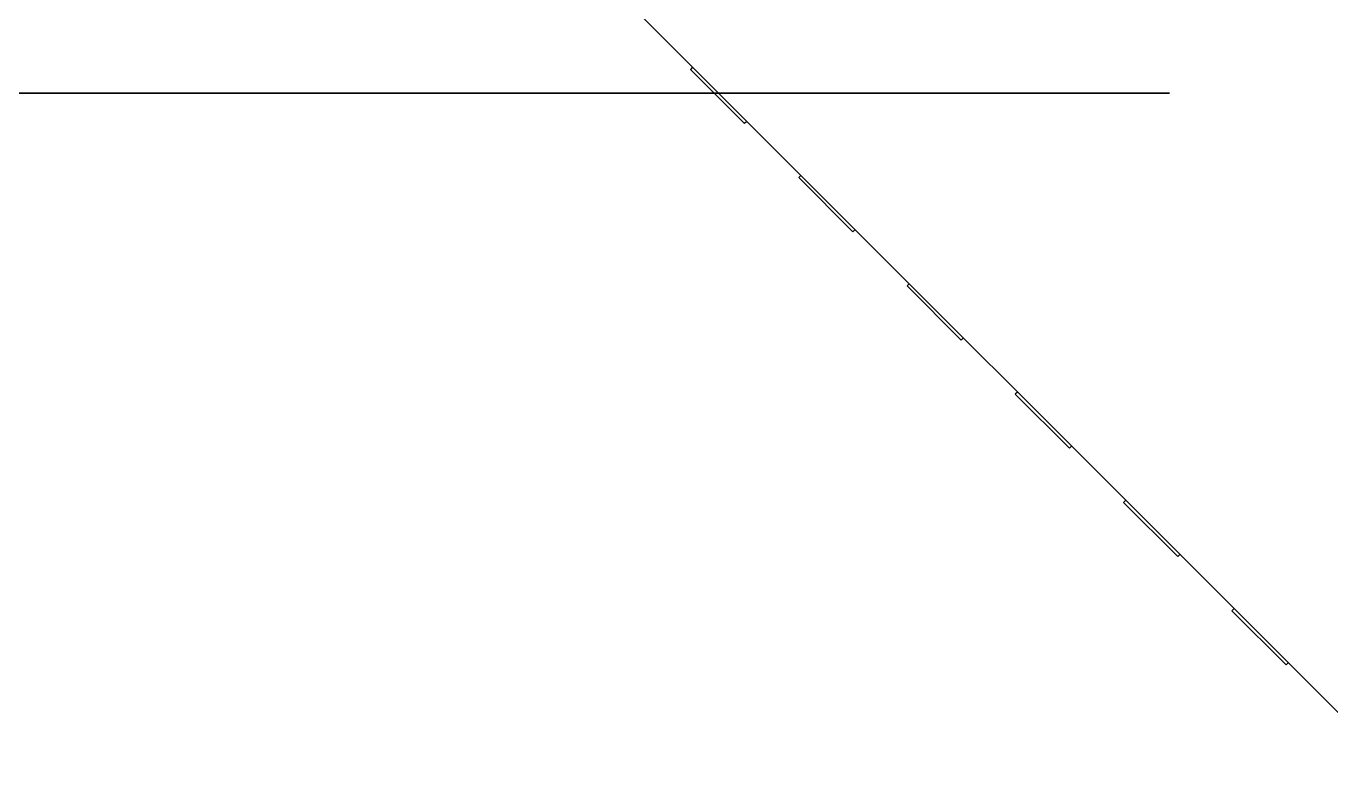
# Model space of a CAD drawing. Header units: millimetres. Extents: x 10 to 419, y 5 to 292.
# Drawn here: x 308.642 to 312.903, y 186.351 to 188.771 of the extents above; entities that cross this region are included whole.
import ezdxf

# ---------------------------------------------------------------- set-up
doc = ezdxf.new("R2010")
doc.units = ezdxf.units.MM
doc.linetypes.add('PHANTOM', pattern=[12.7, 6.35, -1.27, 1.27, -1.27, 1.27, -1.27])

msp = doc.modelspace()

# ---------------------------------------------------------------- linework, layer by layer
at = {"color": 7, "linetype": 'Continuous', "lineweight": 25}
for p, q in [((315.3265, 184.1285), (310.3768, 189.0782)), ((310.8187, 188.6363), (310.8116, 188.6292)), ((310.9884, 188.4524), (310.8116, 188.6292)), ((310.9955, 188.4595), (310.9884, 188.4524)), ((311.1723, 188.2827), (311.1652, 188.2757)), ((311.342, 188.0989), (311.1652, 188.2757)), ((311.349, 188.106), (311.342, 188.0989)), ((311.5258, 187.9292), (311.5187, 187.9221)), ((311.6955, 187.7453), (311.5187, 187.9221)), ((311.7026, 187.7524), (311.6955, 187.7453)), ((311.8794, 187.5756), (311.8723, 187.5686)), ((312.0491, 187.3918), (311.8723, 187.5686)), ((312.0561, 187.3989), (312.0491, 187.3918)), ((312.2329, 187.2221), (312.2258, 187.215)), ((312.4026, 187.0382), (312.2258, 187.215)), ((312.4097, 187.0453), (312.4026, 187.0382)), ((312.5865, 186.8685), (312.5794, 186.8615)), ((312.7562, 186.6847), (312.5794, 186.8615)), ((312.7632, 186.6917), (312.7562, 186.6847))]:
    msp.add_line(p, q, dxfattribs=at)
at = {"color": 7, "linetype": 'PHANTOM', "lineweight": 35}
msp.add_line((413.9762, 188.5511), (17.1762, 188.5511), dxfattribs=at)

doc.saveas('drawing.dxf')
